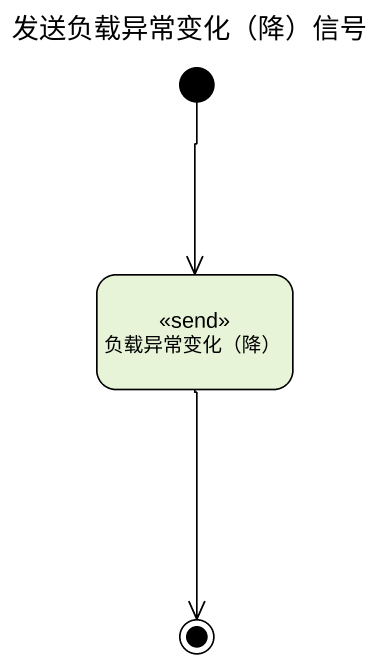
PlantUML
@startuml
title 发送负载异常变化（降）信号
hide empty description
state "负载异常变化（降）" as 负载异常变化_降 <<send>>
[*] --> 负载异常变化_降
负载异常变化_降 --> [*]
@enduml
